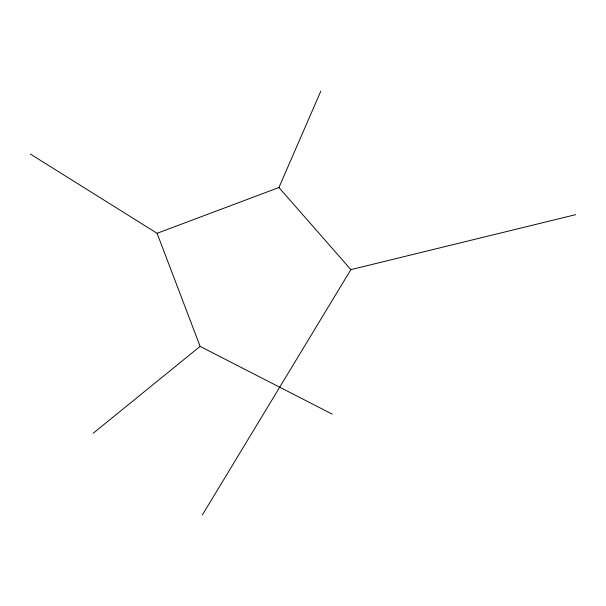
<?xml version="1.0" encoding="UTF-8"?>
<svg xmlns="http://www.w3.org/2000/svg" width="606" height="606" viewBox="0 0 606 606"><rect width="100%" height="100%" fill="white"/><g stroke="black" fill="none" stroke-linecap="round" stroke-linejoin="round"><path stroke-width="0.91" d="M30.3 154.015L157.09 233.302L278.949 187.512L320.847 91.067M202.366 514.933L350.874 269.632L575.7 214.653M93.172 433.26L200.124 346.39L332.186 414.118M278.949 187.512L350.874 269.632M157.09 233.302L200.124 346.39"/></g></svg>
